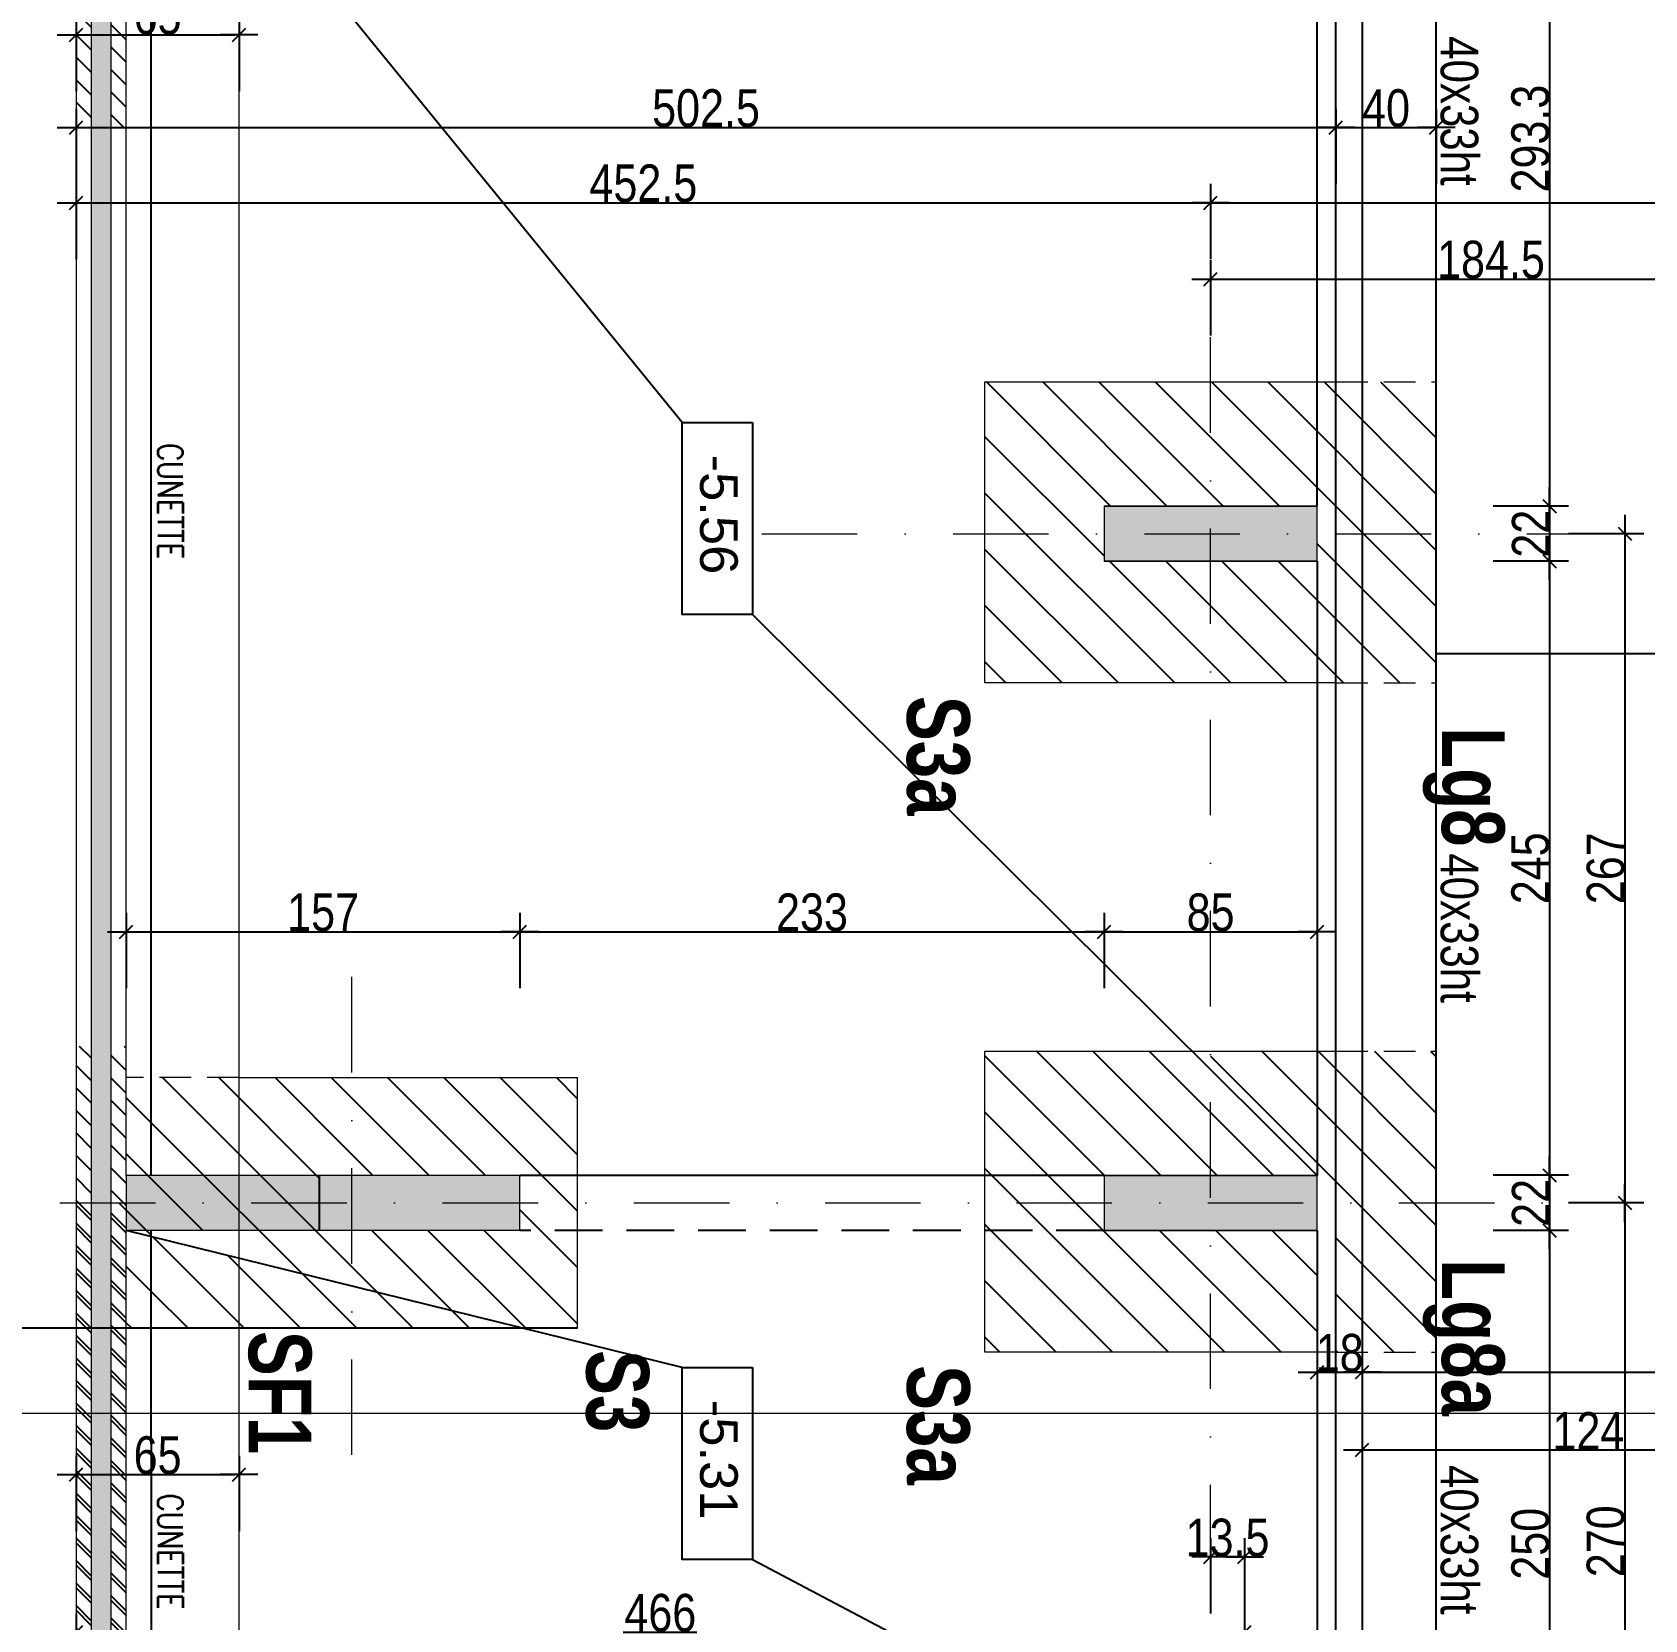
# Model space of a CAD drawing. Header units: centimetres. Extents: x 16433 to 114398, y -50094 to -12305.
# Drawn here: x 65229 to 65872, y -19115 to -18482 of the extents above; entities that cross this region are included whole.
import ezdxf
from ezdxf.enums import TextEntityAlignment as Align

# ---------------------------------------------------------------- set-up
doc = ezdxf.new("R2010")
doc.units = ezdxf.units.CM
doc.header["$LTSCALE"] = 0.5
doc.linetypes.add('CACHEX2', pattern=[19.05, 12.7, -6.35])
doc.linetypes.add('TIRETPTX2', pattern=[50.8, 25.4, -12.7, 0, -12.7])
doc.layers.get('DEFPOINTS').update_dxf_attribs({"linetype": 'CONTINUOUS'})
for name, color, linetype in [('01_cote_gen', 4, 'CONTINUOUS'), ('01_linteaux', 2, 'CONTINUOUS'), ('01_poch_murs', 253, 'CONTINUOUS'), ('01_poch_poteaux', 250, 'CONTINUOUS'), ('01_poch_Semelles', 253, 'CONTINUOUS'), ('01_texte', 230, 'CONTINUOUS'), ('AA_COTES', 2, 'CONTINUOUS')]:
    doc.layers.add(name, color=color, linetype=linetype)
for name, color, linetype, lineweight in [('01_murs_coup', 5, 'CONTINUOUS', 60), ('01_sem', 42, 'CONTINUOUS', 15), ('01_tram_axes', 2, 'TIRETPTX2', 9)]:
    doc.layers.add(name, color=color, linetype=linetype, lineweight=lineweight)
doc.styles.add('ARIAL', font='arial.ttf')
doc.styles.add('impact', font='impact.ttf')
doc.styles.add('MATTE_TXT', font='arial.ttf')
doc.styles.add('SIMPLEX1', font='SIMPLEX.shx', dxfattribs={"width": 0.8, "height": 10})
doc.styles.add('STYLE2', font='ARIALN.TTF')
doc.dimstyles.new('JB50', dxfattribs={"dimscale": 0.1, "dimtxt": 150, "dimasz": 15, "dimexe": 0.1, "dimexo": 0.1, "dimgap": 0.09, "dimtad": 1, "dimdec": 1, "dimdsep": 46, "dimtxsty": 'STYLE2', "dimblk1": 'BOND_G', "dimblk2": 'BOND_D', "dimsah": 1, "dimcen": 1.5, "dimdle": 0.01, "dimse1": 1, "dimse2": 1, "dimclrd": 4, "dimclre": 2, "dimclrt": 6, "dimazin": 2, "dimtfac": 2.333333, "dimtdec": 1, "dimtix": 1, "dimtmove": 2, "dimatfit": 3, "dimldrblk": 'BOND_G', "dimfxl": 1, "dimtolj": 1, "dimtzin": 0, "dimarcsym": 0})
pattern_1 = [(315, (86033.132, 37511.667), (4.49012806, 4.49012806), [])]
pattern_2 = [(315, (86033.132, 37145.33), (4.49012806, 4.49012806), [])]
pattern_3 = [(315, (86033.132, 37511.667), (11.22532, 11.22532), [])]

# ---------------------------------------------------------------- blocks, each defined once
blk = doc.blocks.new('BOND_G')
at = {"layer": 'AA_COTES', "color": 0}
for p, q in [((0, -5), (0, 15)), ((5, 0), (-5, 0)), ((1.77, 1.77), (-1.77, -1.77))]:
    blk.add_line(p, q, dxfattribs=at)
blk = doc.blocks.new('BOND_D')
at = {"layer": 'AA_COTES', "color": 0}
for p, q in [((0, 5), (0, -15)), ((5, 0), (-5, 0)), ((-1.77, -1.77), (1.77, 1.77))]:
    blk.add_line(p, q, dxfattribs=at)
blk = doc.blocks.new('*D1140')
at = {"layer": '01_cote_gen', "color": 4, "lineweight": -2, "transparency": 16777216}
blk.add_line((65155.16, -18947.36), (65155.16, -18346.5), dxfattribs=at)
at = {"layer": 'DEFPOINTS', "color": 0, "transparency": 16777216}
for p in [(65155.16, -18345), (65246.39, -18345), (65177.66, -18948.86)]:
    blk.add_point(p, dxfattribs=at)
at = {"layer": '01_cote_gen', "color": 4, "lineweight": -2, "transparency": 16777216, "xscale": 1.5, "yscale": 1.5, "zscale": 1.5}
for name, p, rotation in [('BOND_D', (65155.16, -18345), 90), ('BOND_G', (65155.16, -18948.86), 270)]:
    blk.add_blockref(name, p, dxfattribs=dict(at, rotation=rotation))
at = {"layer": '01_cote_gen', "color": 6, "transparency": 16777216, "insert": (65147.5, -18646.93), "char_height": 15, "attachment_point": 5, "rotation": 90, "style": 'STYLE2'}
blk.add_mtext('\\A1;603.9', dxfattribs=at)
blk = doc.blocks.new('*D1143')
at = {"layer": '01_cote_gen', "color": 4, "lineweight": -2, "transparency": 16777216}
blk.add_line((65125.75, -19702.36), (65125.75, -18346.5), dxfattribs=at)
at = {"layer": 'DEFPOINTS', "color": 0, "transparency": 16777216}
for p in [(65125.75, -18345), (65246.39, -18345), (65118.25, -19703.86)]:
    blk.add_point(p, dxfattribs=at)
at = {"layer": '01_cote_gen', "color": 4, "lineweight": -2, "transparency": 16777216, "xscale": 1.5, "yscale": 1.5, "zscale": 1.5}
for name, p, rotation in [('BOND_D', (65125.75, -18345), 90), ('BOND_G', (65125.75, -19703.86), 270)]:
    blk.add_blockref(name, p, dxfattribs=dict(at, rotation=rotation))
at = {"layer": '01_cote_gen', "color": 6, "transparency": 16777216, "insert": (65118.08, -19024.43), "char_height": 15, "attachment_point": 5, "rotation": 90, "style": 'STYLE2'}
blk.add_mtext('\\A1;1358.9', dxfattribs=at)
blk = doc.blocks.new('*D1145')
at = {"layer": '01_cote_gen', "color": 4, "lineweight": -2, "transparency": 16777216}
blk.add_line((65864.2, -18683.36), (65864.2, -18947.36), dxfattribs=at)
at = {"layer": 'DEFPOINTS', "color": 0, "transparency": 16777216}
for p in [(65865.62, -18681.86), (65864.2, -18948.86), (65865.62, -18948.86)]:
    blk.add_point(p, dxfattribs=at)
at = {"layer": '01_cote_gen', "color": 4, "lineweight": -2, "transparency": 16777216, "xscale": 1.5, "yscale": 1.5, "zscale": 1.5}
for name, p, rotation in [('BOND_G', (65864.2, -18681.86), 90), ('BOND_D', (65864.2, -18948.86), 270)]:
    blk.add_blockref(name, p, dxfattribs=dict(at, rotation=rotation))
at = {"layer": '01_cote_gen', "color": 6, "transparency": 16777216, "insert": (65856.53, -18815.36), "char_height": 15, "attachment_point": 5, "rotation": 90, "style": 'STYLE2'}
blk.add_mtext('\\A1;267', dxfattribs=at)
blk = doc.blocks.new('*D1146')
at = {"layer": '01_cote_gen', "color": 4, "lineweight": -2, "transparency": 16777216}
blk.add_line((65864.2, -18950.36), (65864.2, -19217.36), dxfattribs=at)
at = {"layer": 'DEFPOINTS', "color": 0, "transparency": 16777216}
for p in [(65865.62, -18948.86), (65864.2, -19218.86), (65865.62, -19218.86)]:
    blk.add_point(p, dxfattribs=at)
at = {"layer": '01_cote_gen', "color": 4, "lineweight": -2, "transparency": 16777216, "xscale": 1.5, "yscale": 1.5, "zscale": 1.5}
for name, p, rotation in [('BOND_G', (65864.2, -18948.86), 90), ('BOND_D', (65864.2, -19218.86), 270)]:
    blk.add_blockref(name, p, dxfattribs=dict(at, rotation=rotation))
at = {"layer": '01_cote_gen', "color": 6, "transparency": 16777216, "insert": (65856.53, -19083.86), "char_height": 15, "attachment_point": 5, "rotation": 90, "style": 'STYLE2'}
blk.add_mtext('\\A1;270', dxfattribs=at)
blk = doc.blocks.new('*D1160')
at = {"layer": '01_cote_gen', "color": 4, "lineweight": -2, "transparency": 16777216}
blk.add_line((65247.9, -18549.82), (65697.4, -18549.82), dxfattribs=at)
at = {"layer": 'DEFPOINTS', "color": 0, "transparency": 16777216}
for p in [(65698.9, -18548.49), (65698.9, -18549.82), (65246.4, -18595.27)]:
    blk.add_point(p, dxfattribs=at)
at = {"layer": '01_cote_gen', "color": 4, "lineweight": -2, "transparency": 16777216, "xscale": 1.5, "yscale": 1.5, "zscale": 1.5, "rotation": 180}
blk.add_blockref('BOND_G', (65246.4, -18549.82), dxfattribs=at)
at = {"layer": '01_cote_gen', "color": 4, "lineweight": -2, "transparency": 16777216, "xscale": 1.5, "yscale": 1.5, "zscale": 1.5}
blk.add_blockref('BOND_D', (65698.9, -18549.82), dxfattribs=at)
at = {"layer": '01_cote_gen', "color": 6, "transparency": 16777216, "insert": (65472.65, -18542.16), "char_height": 15, "attachment_point": 5, "style": 'STYLE2'}
blk.add_mtext('\\A1;452.5', dxfattribs=at)
blk = doc.blocks.new('*D1161')
at = {"layer": '01_cote_gen', "color": 4, "lineweight": -2, "transparency": 16777216}
blk.add_line((65700.4, -18549.82), (66307.4, -18549.82), dxfattribs=at)
at = {"layer": 'DEFPOINTS', "color": 0, "transparency": 16777216}
for p in [(66308.9, -18549.82), (65698.9, -18587.25), (66308.9, -18609.29)]:
    blk.add_point(p, dxfattribs=at)
at = {"layer": '01_cote_gen', "color": 4, "lineweight": -2, "transparency": 16777216, "xscale": 1.5, "yscale": 1.5, "zscale": 1.5, "rotation": 180}
blk.add_blockref('BOND_G', (65698.9, -18549.82), dxfattribs=at)
at = {"layer": '01_cote_gen', "color": 4, "lineweight": -2, "transparency": 16777216, "xscale": 1.5, "yscale": 1.5, "zscale": 1.5}
blk.add_blockref('BOND_D', (66308.9, -18549.82), dxfattribs=at)
at = {"layer": '01_cote_gen', "color": 6, "transparency": 16777216, "insert": (66003.9, -18542.16), "char_height": 15, "attachment_point": 5, "style": 'STYLE2'}
blk.add_mtext('\\A1;610', dxfattribs=at)
blk = doc.blocks.new('*D1162')
at = {"layer": '01_cote_gen', "color": 4, "lineweight": -2, "transparency": 16777216}
blk.add_line((65700.4, -18580.26), (65881.91, -18580.26), dxfattribs=at)
at = {"layer": 'DEFPOINTS', "color": 0, "transparency": 16777216}
for p in [(65883.41, -18580.26), (65698.9, -18595.94), (65883.41, -18595.94)]:
    blk.add_point(p, dxfattribs=at)
at = {"layer": '01_cote_gen', "color": 4, "lineweight": -2, "transparency": 16777216, "xscale": 1.5, "yscale": 1.5, "zscale": 1.5, "rotation": 180}
blk.add_blockref('BOND_G', (65698.9, -18580.26), dxfattribs=at)
at = {"layer": '01_cote_gen', "color": 4, "lineweight": -2, "transparency": 16777216, "xscale": 1.5, "yscale": 1.5, "zscale": 1.5}
blk.add_blockref('BOND_D', (65883.41, -18580.26), dxfattribs=at)
at = {"layer": '01_cote_gen', "color": 6, "transparency": 16777216, "insert": (65810.75, -18572.59), "char_height": 15, "attachment_point": 5, "style": 'STYLE2'}
blk.add_mtext('\\A1;184.5', dxfattribs=at)
blk = doc.blocks.new('*D1167')
at = {"layer": '01_cote_gen', "color": 4, "lineweight": -2, "transparency": 16777216}
blk.add_line((65247.9, -19120.15), (65710.95, -19120.15), dxfattribs=at)
at = {"layer": 'DEFPOINTS', "color": 0, "transparency": 16777216}
for p in [(65712.45, -19120.15), (65712.45, -19127.72), (65246.4, -19140.32)]:
    blk.add_point(p, dxfattribs=at)
at = {"layer": '01_cote_gen', "color": 4, "lineweight": -2, "transparency": 16777216, "xscale": 1.5, "yscale": 1.5, "zscale": 1.5, "rotation": 180}
blk.add_blockref('BOND_G', (65246.4, -19120.15), dxfattribs=at)
at = {"layer": '01_cote_gen', "color": 4, "lineweight": -2, "transparency": 16777216, "xscale": 1.5, "yscale": 1.5, "zscale": 1.5}
blk.add_blockref('BOND_D', (65712.45, -19120.15), dxfattribs=at)
at = {"layer": '01_cote_gen', "color": 6, "transparency": 16777216, "insert": (65479.42, -19112.48), "char_height": 15, "attachment_point": 5, "style": 'STYLE2'}
blk.add_mtext('\\A1;466', dxfattribs=at)
blk = doc.blocks.new('*D1168')
at = {"layer": '01_cote_gen', "color": 4, "lineweight": -2, "transparency": 16777216}
for p, q in [((65697.4, -19090.12), (65695.9, -19090.12)), ((65712.45, -19090.12), (65698.9, -19090.12)), ((65713.95, -19090.12), (65715.45, -19090.12))]:
    blk.add_line(p, q, dxfattribs=at)
at = {"layer": 'DEFPOINTS', "color": 0, "transparency": 16777216}
for p in [(65698.9, -19090.12), (65698.9, -19099.38), (65712.45, -19112.65)]:
    blk.add_point(p, dxfattribs=at)
at = {"layer": '01_cote_gen', "color": 4, "lineweight": -2, "transparency": 16777216, "xscale": 1.5, "yscale": 1.5, "zscale": 1.5}
blk.add_blockref('BOND_D', (65698.9, -19090.12), dxfattribs=at)
at = {"layer": '01_cote_gen', "color": 4, "lineweight": -2, "transparency": 16777216, "xscale": 1.5, "yscale": 1.5, "zscale": 1.5, "rotation": 180}
blk.add_blockref('BOND_G', (65712.45, -19090.12), dxfattribs=at)
at = {"layer": '01_cote_gen', "color": 6, "transparency": 16777216, "insert": (65705.67, -19082.45), "char_height": 15, "attachment_point": 5, "style": 'STYLE2'}
blk.add_mtext('\\A1;13.5', dxfattribs=at)
blk = doc.blocks.new('*D1169')
at = {"layer": '01_cote_gen', "color": 4, "lineweight": -2, "transparency": 16777216}
blk.add_line((65713.95, -19120.15), (66322.41, -19120.15), dxfattribs=at)
at = {"layer": 'DEFPOINTS', "color": 0, "transparency": 16777216}
for p in [(66323.91, -19120.15), (65712.45, -19142.65), (66323.91, -19168.34)]:
    blk.add_point(p, dxfattribs=at)
at = {"layer": '01_cote_gen', "color": 4, "lineweight": -2, "transparency": 16777216, "xscale": 1.5, "yscale": 1.5, "zscale": 1.5, "rotation": 180}
blk.add_blockref('BOND_G', (65712.45, -19120.15), dxfattribs=at)
at = {"layer": '01_cote_gen', "color": 4, "lineweight": -2, "transparency": 16777216, "xscale": 1.5, "yscale": 1.5, "zscale": 1.5}
blk.add_blockref('BOND_D', (66323.91, -19120.15), dxfattribs=at)
at = {"layer": '01_cote_gen', "color": 6, "transparency": 16777216, "insert": (66018.18, -19112.48), "char_height": 15, "attachment_point": 5, "style": 'STYLE2'}
blk.add_mtext('\\A1;611.5', dxfattribs=at)
blk = doc.blocks.new('*D1264')
at = {"layer": '01_cote_gen', "color": 4, "lineweight": -2, "transparency": 16777216}
blk.add_line((65247.9, -18519.83), (65747.4, -18519.83), dxfattribs=at)
at = {"layer": 'DEFPOINTS', "color": 0, "transparency": 16777216}
for p in [(65246.4, -18491.8), (65748.9, -18491.8), (65748.9, -18519.83)]:
    blk.add_point(p, dxfattribs=at)
at = {"layer": '01_cote_gen', "color": 4, "lineweight": -2, "transparency": 16777216, "xscale": 1.5, "yscale": 1.5, "zscale": 1.5, "rotation": 180}
blk.add_blockref('BOND_G', (65246.4, -18519.83), dxfattribs=at)
at = {"layer": '01_cote_gen', "color": 4, "lineweight": -2, "transparency": 16777216, "xscale": 1.5, "yscale": 1.5, "zscale": 1.5}
blk.add_blockref('BOND_D', (65748.9, -18519.83), dxfattribs=at)
at = {"layer": '01_cote_gen', "color": 6, "transparency": 16777216, "insert": (65497.65, -18512.16), "char_height": 15, "attachment_point": 5, "style": 'STYLE2'}
blk.add_mtext('\\A1;502.5', dxfattribs=at)
blk = doc.blocks.new('*D1265')
at = {"layer": '01_cote_gen', "color": 4, "lineweight": -2, "transparency": 16777216}
blk.add_line((65750.4, -18519.83), (65787.4, -18519.83), dxfattribs=at)
at = {"layer": 'DEFPOINTS', "color": 0, "transparency": 16777216}
for p in [(65748.9, -18491.8), (65788.9, -18508.62), (65788.9, -18519.83)]:
    blk.add_point(p, dxfattribs=at)
at = {"layer": '01_cote_gen', "color": 4, "lineweight": -2, "transparency": 16777216, "xscale": 1.5, "yscale": 1.5, "zscale": 1.5, "rotation": 180}
blk.add_blockref('BOND_G', (65748.9, -18519.83), dxfattribs=at)
at = {"layer": '01_cote_gen', "color": 4, "lineweight": -2, "transparency": 16777216, "xscale": 1.5, "yscale": 1.5, "zscale": 1.5}
blk.add_blockref('BOND_D', (65788.9, -18519.83), dxfattribs=at)
at = {"layer": '01_cote_gen', "color": 6, "transparency": 16777216, "insert": (65768.9, -18512.16), "char_height": 15, "attachment_point": 5, "style": 'STYLE2'}
blk.add_mtext('\\A1;40', dxfattribs=at)
blk = doc.blocks.new('*D1266')
at = {"layer": '01_cote_gen', "color": 4, "lineweight": -2, "transparency": 16777216}
blk.add_line((65267.9, -18840.68), (65421.91, -18840.68), dxfattribs=at)
at = {"layer": 'DEFPOINTS', "color": 0, "transparency": 16777216}
for p in [(65423.41, -18840.68), (65266.4, -18854.55), (65423.41, -18937.86)]:
    blk.add_point(p, dxfattribs=at)
at = {"layer": '01_cote_gen', "color": 4, "lineweight": -2, "transparency": 16777216, "xscale": 1.5, "yscale": 1.5, "zscale": 1.5, "rotation": 180}
blk.add_blockref('BOND_G', (65266.4, -18840.68), dxfattribs=at)
at = {"layer": '01_cote_gen', "color": 4, "lineweight": -2, "transparency": 16777216, "xscale": 1.5, "yscale": 1.5, "zscale": 1.5}
blk.add_blockref('BOND_D', (65423.41, -18840.68), dxfattribs=at)
at = {"layer": '01_cote_gen', "color": 6, "transparency": 16777216, "insert": (65344.9, -18833.01), "char_height": 15, "attachment_point": 5, "style": 'STYLE2'}
blk.add_mtext('\\A1;157', dxfattribs=at)
blk = doc.blocks.new('*D1267')
at = {"layer": '01_cote_gen', "color": 4, "lineweight": -2, "transparency": 16777216}
blk.add_line((65424.91, -18840.68), (65654.9, -18840.68), dxfattribs=at)
at = {"layer": 'DEFPOINTS', "color": 0, "transparency": 16777216}
for p in [(65656.4, -18840.68), (65423.41, -18863.18), (65656.4, -18948.86)]:
    blk.add_point(p, dxfattribs=at)
at = {"layer": '01_cote_gen', "color": 4, "lineweight": -2, "transparency": 16777216, "xscale": 1.5, "yscale": 1.5, "zscale": 1.5, "rotation": 180}
blk.add_blockref('BOND_G', (65423.41, -18840.68), dxfattribs=at)
at = {"layer": '01_cote_gen', "color": 4, "lineweight": -2, "transparency": 16777216, "xscale": 1.5, "yscale": 1.5, "zscale": 1.5}
blk.add_blockref('BOND_D', (65656.4, -18840.68), dxfattribs=at)
at = {"layer": '01_cote_gen', "color": 6, "transparency": 16777216, "insert": (65539.91, -18833.01), "char_height": 15, "attachment_point": 5, "style": 'STYLE2'}
blk.add_mtext('\\A1;233', dxfattribs=at)
blk = doc.blocks.new('*D1268')
at = {"layer": '01_cote_gen', "color": 4, "lineweight": -2, "transparency": 16777216}
blk.add_line((65657.9, -18840.68), (65739.9, -18840.68), dxfattribs=at)
at = {"layer": 'DEFPOINTS', "color": 0, "transparency": 16777216}
for p in [(65741.4, -18840.68), (65656.4, -18959.86), (65741.4, -18959.86)]:
    blk.add_point(p, dxfattribs=at)
at = {"layer": '01_cote_gen', "color": 4, "lineweight": -2, "transparency": 16777216, "xscale": 1.5, "yscale": 1.5, "zscale": 1.5, "rotation": 180}
blk.add_blockref('BOND_G', (65656.4, -18840.68), dxfattribs=at)
at = {"layer": '01_cote_gen', "color": 4, "lineweight": -2, "transparency": 16777216, "xscale": 1.5, "yscale": 1.5, "zscale": 1.5}
blk.add_blockref('BOND_D', (65741.4, -18840.68), dxfattribs=at)
at = {"layer": '01_cote_gen', "color": 6, "transparency": 16777216, "insert": (65698.9, -18833.01), "char_height": 15, "attachment_point": 5, "style": 'STYLE2'}
blk.add_mtext('\\A1;85', dxfattribs=at)
blk = doc.blocks.new('*D1271')
at = {"layer": '01_cote_gen', "color": 4, "lineweight": -2, "transparency": 16777216}
blk.add_line((65834.15, -18379.1), (65834.15, -18669.36), dxfattribs=at)
at = {"layer": 'DEFPOINTS', "color": 0, "transparency": 16777216}
for p in [(65803.56, -18377.6), (65756.06, -18670.86), (65834.15, -18670.86)]:
    blk.add_point(p, dxfattribs=at)
at = {"layer": '01_cote_gen', "color": 4, "lineweight": -2, "transparency": 16777216, "xscale": 1.5, "yscale": 1.5, "zscale": 1.5}
for name, p, rotation in [('BOND_G', (65834.15, -18377.6), 90), ('BOND_D', (65834.15, -18670.86), 270)]:
    blk.add_blockref(name, p, dxfattribs=dict(at, rotation=rotation))
at = {"layer": '01_cote_gen', "color": 6, "transparency": 16777216, "insert": (65826.48, -18524.23), "char_height": 15, "attachment_point": 5, "rotation": 90, "style": 'STYLE2'}
blk.add_mtext('\\A1;293.3', dxfattribs=at)
blk = doc.blocks.new('*D1272')
at = {"layer": '01_cote_gen', "color": 4, "lineweight": -2, "transparency": 16777216}
blk.add_line((65834.15, -18672.36), (65834.15, -18691.36), dxfattribs=at)
at = {"layer": 'DEFPOINTS', "color": 0, "transparency": 16777216}
for p in [(65756.06, -18670.86), (65756.06, -18692.86), (65834.15, -18692.86)]:
    blk.add_point(p, dxfattribs=at)
at = {"layer": '01_cote_gen', "color": 4, "lineweight": -2, "transparency": 16777216, "xscale": 1.5, "yscale": 1.5, "zscale": 1.5}
for name, p, rotation in [('BOND_G', (65834.15, -18670.86), 90), ('BOND_D', (65834.15, -18692.86), 270)]:
    blk.add_blockref(name, p, dxfattribs=dict(at, rotation=rotation))
at = {"layer": '01_cote_gen', "color": 6, "transparency": 16777216, "insert": (65826.61, -18681.86), "char_height": 15, "attachment_point": 5, "rotation": 90, "style": 'STYLE2'}
blk.add_mtext('\\A1;22', dxfattribs=at)
blk = doc.blocks.new('*D1273')
at = {"layer": '01_cote_gen', "color": 4, "lineweight": -2, "transparency": 16777216}
blk.add_line((65834.15, -18694.36), (65834.15, -18936.36), dxfattribs=at)
at = {"layer": 'DEFPOINTS', "color": 0, "transparency": 16777216}
for p in [(65756.06, -18692.86), (65725.87, -18937.86), (65834.15, -18937.86)]:
    blk.add_point(p, dxfattribs=at)
at = {"layer": '01_cote_gen', "color": 4, "lineweight": -2, "transparency": 16777216, "xscale": 1.5, "yscale": 1.5, "zscale": 1.5}
for name, p, rotation in [('BOND_G', (65834.15, -18692.86), 90), ('BOND_D', (65834.15, -18937.86), 270)]:
    blk.add_blockref(name, p, dxfattribs=dict(at, rotation=rotation))
at = {"layer": '01_cote_gen', "color": 6, "transparency": 16777216, "insert": (65826.48, -18815.36), "char_height": 15, "attachment_point": 5, "rotation": 90, "style": 'STYLE2'}
blk.add_mtext('\\A1;245', dxfattribs=at)
blk = doc.blocks.new('*D1274')
at = {"layer": '01_cote_gen', "color": 4, "lineweight": -2, "transparency": 16777216}
blk.add_line((65834.15, -18939.36), (65834.15, -18958.36), dxfattribs=at)
at = {"layer": 'DEFPOINTS', "color": 0, "transparency": 16777216}
for p in [(65725.87, -18937.86), (65736.38, -18959.86), (65834.15, -18959.86)]:
    blk.add_point(p, dxfattribs=at)
at = {"layer": '01_cote_gen', "color": 4, "lineweight": -2, "transparency": 16777216, "xscale": 1.5, "yscale": 1.5, "zscale": 1.5}
for name, p, rotation in [('BOND_G', (65834.15, -18937.86), 90), ('BOND_D', (65834.15, -18959.86), 270)]:
    blk.add_blockref(name, p, dxfattribs=dict(at, rotation=rotation))
at = {"layer": '01_cote_gen', "color": 6, "transparency": 16777216, "insert": (65826.61, -18948.86), "char_height": 15, "attachment_point": 5, "rotation": 90, "style": 'STYLE2'}
blk.add_mtext('\\A1;22', dxfattribs=at)
blk = doc.blocks.new('*D1275')
at = {"layer": '01_cote_gen', "color": 4, "lineweight": -2, "transparency": 16777216}
blk.add_line((65834.15, -18961.36), (65834.15, -19208.36), dxfattribs=at)
at = {"layer": 'DEFPOINTS', "color": 0, "transparency": 16777216}
for p in [(65736.38, -18959.86), (65736.38, -19209.86), (65834.15, -19209.86)]:
    blk.add_point(p, dxfattribs=at)
at = {"layer": '01_cote_gen', "color": 4, "lineweight": -2, "transparency": 16777216, "xscale": 1.5, "yscale": 1.5, "zscale": 1.5}
for name, p, rotation in [('BOND_G', (65834.15, -18959.86), 90), ('BOND_D', (65834.15, -19209.86), 270)]:
    blk.add_blockref(name, p, dxfattribs=dict(at, rotation=rotation))
at = {"layer": '01_cote_gen', "color": 6, "transparency": 16777216, "insert": (65826.48, -19084.86), "char_height": 15, "attachment_point": 5, "rotation": 90, "style": 'STYLE2'}
blk.add_mtext('\\A1;250', dxfattribs=at)
blk = doc.blocks.new('*D1288')
at = {"layer": '01_cote_gen', "color": 4, "lineweight": -2, "transparency": 16777216}
blk.add_line((65742.9, -19016.42), (65757.9, -19016.42), dxfattribs=at)
at = {"layer": 'DEFPOINTS', "color": 0, "transparency": 16777216}
for p in [(65759.4, -19016.42), (65741.4, -19032.22), (65759.4, -19032.22)]:
    blk.add_point(p, dxfattribs=at)
at = {"layer": '01_cote_gen', "color": 4, "lineweight": -2, "transparency": 16777216, "xscale": 1.5, "yscale": 1.5, "zscale": 1.5, "rotation": 180}
blk.add_blockref('BOND_G', (65741.4, -19016.42), dxfattribs=at)
at = {"layer": '01_cote_gen', "color": 4, "lineweight": -2, "transparency": 16777216, "xscale": 1.5, "yscale": 1.5, "zscale": 1.5}
blk.add_blockref('BOND_D', (65759.4, -19016.42), dxfattribs=at)
at = {"layer": '01_cote_gen', "color": 6, "transparency": 16777216, "insert": (65750.4, -19008.75), "char_height": 15, "attachment_point": 5, "style": 'STYLE2'}
blk.add_mtext('\\A1;18', dxfattribs=at)
blk = doc.blocks.new('*D1289')
at = {"layer": '01_cote_gen', "color": 4, "lineweight": -2, "transparency": 16777216}
blk.add_line((65760.9, -19016.42), (66264.9, -19016.42), dxfattribs=at)
at = {"layer": 'DEFPOINTS', "color": 0, "transparency": 16777216}
for p in [(66266.4, -19016.42), (65759.4, -19038.92), (66266.4, -19038.92)]:
    blk.add_point(p, dxfattribs=at)
at = {"layer": '01_cote_gen', "color": 4, "lineweight": -2, "transparency": 16777216, "xscale": 1.5, "yscale": 1.5, "zscale": 1.5, "rotation": 180}
blk.add_blockref('BOND_G', (65759.4, -19016.42), dxfattribs=at)
at = {"layer": '01_cote_gen', "color": 4, "lineweight": -2, "transparency": 16777216, "xscale": 1.5, "yscale": 1.5, "zscale": 1.5}
blk.add_blockref('BOND_D', (66266.4, -19016.42), dxfattribs=at)
at = {"layer": '01_cote_gen', "color": 6, "transparency": 16777216, "insert": (66012.9, -19008.75), "char_height": 15, "attachment_point": 5, "style": 'STYLE2'}
blk.add_mtext('\\A1;507', dxfattribs=at)
blk = doc.blocks.new('*D1291')
at = {"layer": '01_cote_gen', "color": 4, "lineweight": -2, "transparency": 16777216}
blk.add_line((65760.9, -19047.36), (65881.91, -19047.36), dxfattribs=at)
at = {"layer": 'DEFPOINTS', "color": 0, "transparency": 16777216}
for p in [(65883.41, -19047.36), (65883.41, -19047.36), (65759.4, -19069.23)]:
    blk.add_point(p, dxfattribs=at)
at = {"layer": '01_cote_gen', "color": 4, "lineweight": -2, "transparency": 16777216, "xscale": 1.5, "yscale": 1.5, "zscale": 1.5, "rotation": 180}
blk.add_blockref('BOND_G', (65759.4, -19047.36), dxfattribs=at)
at = {"layer": '01_cote_gen', "color": 4, "lineweight": -2, "transparency": 16777216, "xscale": 1.5, "yscale": 1.5, "zscale": 1.5}
blk.add_blockref('BOND_D', (65883.41, -19047.36), dxfattribs=at)
at = {"layer": '01_cote_gen', "color": 6, "transparency": 16777216, "insert": (65849.59, -19039.82), "char_height": 15, "attachment_point": 5, "style": 'STYLE2'}
blk.add_mtext('\\A1;124', dxfattribs=at)
blk = doc.blocks.new('*D1323')
at = {"layer": '01_cote_gen', "color": 4, "lineweight": -2, "transparency": 16777216}
blk.add_line((65247.9, -18482.86), (65309.9, -18482.86), dxfattribs=at)
at = {"layer": 'DEFPOINTS', "color": 0, "transparency": 16777216}
for p in [(65311.4, -18482.86), (65246.4, -18489.16), (65311.4, -18497.89)]:
    blk.add_point(p, dxfattribs=at)
at = {"layer": '01_cote_gen', "color": 4, "lineweight": -2, "transparency": 16777216, "xscale": 1.5, "yscale": 1.5, "zscale": 1.5, "rotation": 180}
blk.add_blockref('BOND_G', (65246.4, -18482.86), dxfattribs=at)
at = {"layer": '01_cote_gen', "color": 4, "lineweight": -2, "transparency": 16777216, "xscale": 1.5, "yscale": 1.5, "zscale": 1.5}
blk.add_blockref('BOND_D', (65311.4, -18482.86), dxfattribs=at)
at = {"layer": '01_cote_gen', "color": 6, "transparency": 16777216, "insert": (65278.9, -18475.19), "char_height": 15, "attachment_point": 5, "style": 'STYLE2'}
blk.add_mtext('\\A1;65', dxfattribs=at)
blk = doc.blocks.new('*D1324')
at = {"layer": '01_cote_gen', "color": 4, "lineweight": -2, "transparency": 16777216}
blk.add_line((65247.9, -19057.26), (65309.9, -19057.26), dxfattribs=at)
at = {"layer": 'DEFPOINTS', "color": 0, "transparency": 16777216}
for p in [(65311.4, -19057.26), (65246.4, -19063.56), (65311.4, -19072.29)]:
    blk.add_point(p, dxfattribs=at)
at = {"layer": '01_cote_gen', "color": 4, "lineweight": -2, "transparency": 16777216, "xscale": 1.5, "yscale": 1.5, "zscale": 1.5, "rotation": 180}
blk.add_blockref('BOND_G', (65246.4, -19057.26), dxfattribs=at)
at = {"layer": '01_cote_gen', "color": 4, "lineweight": -2, "transparency": 16777216, "xscale": 1.5, "yscale": 1.5, "zscale": 1.5}
blk.add_blockref('BOND_D', (65311.4, -19057.26), dxfattribs=at)
at = {"layer": '01_cote_gen', "color": 6, "transparency": 16777216, "insert": (65278.9, -19049.59), "char_height": 15, "attachment_point": 5, "style": 'STYLE2'}
blk.add_mtext('\\A1;65', dxfattribs=at)

msp = doc.modelspace()

# ---------------------------------------------------------------- hatches: boundary and pattern name
at = {"layer": '01_poch_murs'}
h = msp.add_hatch(dxfattribs=at)
h.set_pattern_fill('ANSI31', color=256, scale=2, angle=-90)
h.set_pattern_definition(pattern_1)
h.paths.add_polyline_path([(65266.396, -18520.093), (65266.395, -18365.468), (65883.407, -18379.796), (65883.407, -18373.794), (65260.395, -18359.327), (65260.396, -18520.093)], flags=17)
h.paths.add_polyline_path([(65252.396, -18520.093), (65252.395, -18351.139), (65883.407, -18365.792), (65883.407, -18359.79), (65246.395, -18344.998), (65246.395, -18365.003), (65246.396, -18520.093)])
h = msp.add_hatch(color=256, dxfattribs=at)
h.dxf.hatch_style = 1
h.paths.add_polyline_path([(65883.407, -18373.794), (65883.407, -18365.792), (65252.395, -18351.139), (65252.396, -18520.093), (65260.396, -18520.093), (65260.395, -18359.327)])
h = msp.add_hatch(color=256, dxfattribs=at)
h.dxf.hatch_style = 1
h.paths.add_polyline_path([(65260.402, -19703.865), (65260.396, -18520.093), (65252.396, -18520.093), (65252.402, -19703.865)])
h = msp.add_hatch(dxfattribs=at)
h.set_pattern_fill('ANSI31', color=256, scale=2, angle=-90)
h.set_pattern_definition(pattern_2)
h.paths.add_polyline_path([(65252.398, -19315.202), (65252.396, -18886.43), (65246.396, -18886.43), (65246.398, -19315.202)])
h = msp.add_hatch(dxfattribs=at)
h.set_pattern_fill('ANSI31', color=256, scale=2, angle=-90)
h.set_pattern_definition(pattern_2)
h.paths.add_polyline_path([(65266.398, -19315.202), (65266.398, -19304.202), (65266.396, -18886.43), (65260.396, -18886.43), (65260.398, -19315.202)])
h = msp.add_hatch(color=256, dxfattribs=at)
h.dxf.hatch_style = 1
h.paths.add_polyline_path([(65343.409, -18959.865), (65343.409, -18937.865), (65266.398, -18937.865), (65266.398, -18959.865)])
h = msp.add_hatch(dxfattribs=at)
h.set_pattern_fill('ANSI31', color=256, scale=2, angle=-90)
h.set_pattern_definition(pattern_1)
h.paths.add_polyline_path([(65252.399, -19218.865), (65252.398, -18948.865), (65246.398, -18948.865), (65246.399, -19218.865)])
h = msp.add_hatch(dxfattribs=at)
h.set_pattern_fill('ANSI31', color=256, scale=2, angle=-90)
h.set_pattern_definition(pattern_1)
h.paths.add_polyline_path([(65266.399, -19218.865), (65266.399, -19209.865), (65266.399, -19209.865), (65266.398, -18959.865), (65266.398, -18948.865), (65260.398, -18948.865), (65260.399, -19218.865)])
at = {"layer": '01_poch_poteaux'}
h = msp.add_hatch(color=256, dxfattribs=at)
h.dxf.hatch_style = 1
h.paths.add_polyline_path([(65741.401, -18692.865), (65741.401, -18670.865), (65656.405, -18670.865), (65656.405, -18692.865)])
h = msp.add_hatch(color=256, dxfattribs=at)
h.dxf.hatch_style = 1
h.paths.add_polyline_path([(65356.398, -18948.865), (65356.398, -18937.865), (65343.409, -18937.865), (65343.409, -18948.865)])
h.paths.add_polyline_path([(65356.398, -18959.865), (65356.398, -18948.865), (65343.409, -18948.865), (65343.409, -18959.865)])
h = msp.add_hatch(color=256, dxfattribs=at)
h.dxf.hatch_style = 1
h.paths.add_polyline_path([(65423.409, -18948.865), (65423.409, -18937.865), (65356.398, -18937.865), (65356.398, -18948.865)])
h.paths.add_polyline_path([(65423.409, -18959.865), (65423.409, -18948.865), (65356.398, -18948.865), (65356.398, -18959.865)])
h = msp.add_hatch(color=256, dxfattribs=at)
h.dxf.hatch_style = 1
h.paths.add_polyline_path([(65741.401, -18959.865), (65741.401, -18937.865), (65656.405, -18937.865), (65656.405, -18959.865)])
at = {"layer": '01_poch_Semelles', "linetype": 'CACHEX2', "ltscale": 2}
h = msp.add_hatch(dxfattribs=at)
h.set_pattern_fill('ANSI31', color=256, scale=5, angle=-90)
h.set_pattern_definition(pattern_3)
h.paths.add_polyline_path([(65788.638, -18725.044, -0.0026765), (65788.907, -18724.827), (65788.907, -18681.865), (65759.401, -18681.865), (65759.401, -18741.345), (65762.166, -18741.345, -0.273267)])
h.paths.add_polyline_path([(65788.907, -18681.865), (65788.906, -18621.345), (65759.401, -18621.345), (65759.401, -18681.865)])
h.paths.add_polyline_path([(65759.401, -18681.865), (65759.401, -18621.345), (65748.903, -18621.345), (65748.903, -18681.865)])
h.paths.add_polyline_path([(65759.401, -18741.345), (65759.401, -18681.865), (65748.903, -18681.865), (65748.903, -18741.345)])
h.paths.add_polyline_path([(65748.903, -18741.345), (65748.903, -18681.865), (65741.401, -18681.865), (65741.401, -18692.865), (65741.401, -18741.345)])
h.paths.add_polyline_path([(65748.903, -18681.865), (65748.903, -18621.345), (65741.401, -18621.345), (65741.401, -18670.865), (65741.401, -18681.865)])
h.paths.add_polyline_path([(65741.401, -18670.865), (65741.401, -18621.345), (65698.903, -18621.345), (65698.903, -18670.865)])
h.paths.add_polyline_path([(65741.401, -18741.345), (65741.401, -18692.865), (65698.903, -18692.865), (65698.903, -18741.345)])
h.paths.add_polyline_path([(65698.903, -18741.345), (65698.903, -18692.865), (65656.405, -18692.865), (65656.405, -18681.865), (65608.903, -18681.865), (65608.903, -18741.345)])
h.paths.add_polyline_path([(65698.903, -18670.865), (65698.903, -18621.345), (65608.903, -18621.345), (65608.903, -18681.865), (65656.405, -18681.865), (65656.405, -18670.865)])
edge = h.paths.add_edge_path()
edge.add_line((65788.907, -18741.345), (65788.907, -18725.04))
edge.add_arc((65789.202, -18755.604), 30.566, 90.551972, 152.191616)
edge.add_line((65762.166, -18741.345), (65788.907, -18741.345))
h = msp.add_hatch(dxfattribs=at)
h.set_pattern_fill('ANSI31', color=256, scale=5, angle=-90)
h.set_pattern_definition(pattern_3)
h.paths.add_polyline_path([(65788.909, -18902.149), (65788.909, -18888.345), (65769.877, -18888.345, 0.1916728)], flags=17)
h.paths.add_polyline_path([(65788.91, -18948.865), (65788.909, -18902.149, -0.1916728), (65769.877, -18888.345), (65759.401, -18888.345), (65759.401, -18948.865)])
h.paths.add_polyline_path([(65788.91, -19008.345), (65788.91, -18948.865), (65759.401, -18948.865), (65759.401, -19008.345)])
h.paths.add_polyline_path([(65759.401, -19008.345), (65759.401, -18948.865), (65748.903, -18948.865), (65748.903, -19008.345)])
h.paths.add_polyline_path([(65759.401, -18948.865), (65759.401, -18888.345), (65748.903, -18888.345), (65748.903, -18948.865)])
h.paths.add_polyline_path([(65748.903, -18948.865), (65748.903, -18888.345), (65741.401, -18888.345), (65741.401, -18937.865), (65741.401, -18948.865)])
h.paths.add_polyline_path([(65741.401, -19008.345), (65741.401, -18959.865), (65698.903, -18959.865), (65698.903, -19008.345)])
h.paths.add_polyline_path([(65741.401, -18937.865), (65698.903, -18895.625), (65698.903, -18937.865)], flags=17)
h.paths.add_polyline_path([(65741.401, -18937.865), (65741.401, -18888.345), (65698.903, -18888.345), (65698.903, -18895.625)])
h.paths.add_polyline_path([(65698.903, -18937.865), (65698.903, -18895.625), (65691.579, -18888.345), (65608.903, -18888.345), (65608.903, -18937.865), (65656.405, -18937.865)])
h.paths.add_polyline_path([(65656.405, -18959.865), (65656.405, -18948.865), (65608.903, -18948.865), (65608.903, -18959.865)])
h.paths.add_polyline_path([(65656.405, -18948.865), (65656.405, -18937.865), (65608.903, -18937.865), (65608.903, -18948.865)])
h.paths.add_polyline_path([(65698.903, -19008.345), (65698.903, -18959.865), (65656.405, -18959.865), (65608.903, -18959.865), (65608.903, -19008.345)])
h.paths.add_polyline_path([(65780.382, -18963.998), (65780.382, -19039.778), (65823.904, -19039.778), (65823.904, -18963.998)], flags=9)
h = msp.add_hatch(dxfattribs=at)
h.set_pattern_fill('ANSI31', color=256, scale=5, angle=-90)
h.set_pattern_definition(pattern_3)
h.paths.add_polyline_path([(65424.456, -18998.865), (65356.398, -18982.072), (65356.398, -18998.865)])
h.paths.add_polyline_path([(65356.398, -18998.865), (65356.398, -18959.865), (65276.398, -18959.865), (65276.398, -18998.865)])
h.paths.add_polyline_path([(65311.395, -18998.865), (65311.395, -18970.968), (65276.398, -18962.332), (65276.398, -18998.865)], flags=17)
h.paths.add_polyline_path([(65276.398, -18998.865), (65276.398, -18962.332), (65266.398, -18959.865), (65266.398, -18998.865)])
h.paths.add_polyline_path([(65311.395, -18970.968), (65311.395, -18959.865), (65276.398, -18959.865), (65276.398, -18962.332)], flags=16)
h.paths.add_polyline_path([(65311.395, -18959.865), (65311.395, -18948.865), (65266.398, -18948.865), (65266.398, -18959.865), (65276.398, -18962.332), (65276.398, -18959.865)])
h.paths.add_polyline_path([(65311.395, -18948.865), (65311.395, -18937.865), (65266.398, -18937.865), (65266.398, -18948.865)])
h.paths.add_polyline_path([(65276.398, -18937.865), (65276.398, -18898.865), (65266.398, -18898.865), (65266.398, -18937.865)])
h.paths.add_polyline_path([(65311.395, -18937.865), (65311.395, -18898.865), (65276.398, -18898.865), (65276.398, -18937.865)])
h.paths.add_polyline_path([(65356.398, -18937.865), (65356.398, -18898.865), (65311.395, -18898.865), (65311.395, -18937.865)])
h.paths.add_polyline_path([(65343.409, -18948.865), (65343.409, -18937.865), (65311.395, -18937.865), (65311.395, -18948.865)])
h.paths.add_polyline_path([(65343.409, -18959.865), (65343.409, -18948.865), (65311.395, -18948.865), (65311.395, -18959.865)])
h = msp.add_hatch(dxfattribs=at)
h.set_pattern_fill('ANSI31', color=256, scale=5, angle=-90)
h.set_pattern_definition(pattern_3)
h.paths.add_polyline_path([(65446.398, -18959.865), (65446.398, -18948.865), (65423.409, -18948.865), (65423.409, -18959.865)])
h.paths.add_polyline_path([(65446.398, -18948.865), (65446.398, -18937.865), (65423.409, -18937.865), (65423.409, -18948.865)])
h.paths.add_polyline_path([(65446.398, -18937.865), (65446.398, -18898.865), (65356.398, -18898.865), (65356.398, -18937.865), (65423.409, -18937.865)])
h.paths.add_polyline_path([(65446.398, -18998.865), (65446.398, -18959.865), (65423.409, -18959.865), (65356.398, -18959.865), (65356.398, -18982.072), (65424.456, -18998.865)])
h = msp.add_hatch(dxfattribs=at)
h.set_pattern_fill('ANSI31', color=256, scale=5, angle=-90)
h.set_pattern_definition(pattern_3)
h.paths.add_polyline_path([(65311.395, -18998.865), (65311.395, -18970.968), (65276.398, -18962.332), (65276.398, -18998.865)])

# ---------------------------------------------------------------- linework, layer by layer
at = {"layer": '01_linteaux', "linetype": 'Continuous', "lineweight": 0}
for p, q in [((65252.395, -18351.139), (65252.408, -20867.129)), ((65260.408, -20866.774), (65260.395, -18359.327)), ((65266.398, -18937.865), (65266.398, -18959.865))]:
    msp.add_line(p, q, dxfattribs=at)
at = {"layer": '01_linteaux'}
for p, q in [((65748.903, -19209.865), (65748.903, -18376.672)), ((65788.913, -19229.865), (65788.903, -18377.601)), ((65656.405, -18937.865), (65423.409, -18937.865))]:
    msp.add_line(p, q, dxfattribs=at)
at = {"layer": '01_linteaux', "linetype": 'CACHEX2', "ltscale": 3}
msp.add_line((65656.405, -18959.865), (65423.409, -18959.865), dxfattribs=at)
at = {"layer": '01_murs_coup', "linetype": 'Continuous', "lineweight": 0}
for p, q in [((65246.395, -18365.003), (65246.408, -20867.395)), ((65266.398, -18937.865), (65266.395, -18365.468)), ((65656.405, -18670.865), (65741.401, -18670.865)), ((65741.401, -18670.865), (65656.405, -18670.865)), ((65656.405, -18670.865), (65656.405, -18692.865)), ((65741.401, -18692.865), (65741.401, -18670.865)), ((65741.401, -18692.865), (65656.405, -18692.865)), ((65656.405, -18692.865), (65741.401, -18692.865)), ((65423.409, -18937.865), (65266.398, -18937.865)), ((65423.409, -18959.865), (65423.409, -18937.865)), ((65656.405, -18937.865), (65741.401, -18937.865)), ((65741.401, -18937.865), (65656.405, -18937.865)), ((65656.405, -18937.865), (65656.405, -18959.865)), ((65741.401, -18959.865), (65741.401, -18937.865)), ((65266.399, -19209.865), (65266.398, -18959.865)), ((65423.409, -18959.865), (65266.398, -18959.865)), ((65741.401, -18959.865), (65656.405, -18959.865)), ((65656.405, -18959.865), (65741.401, -18959.865)), ((64874.367, -19032.805), (67799.536, -19032.805))]:
    msp.add_line(p, q, dxfattribs=at)
at = {"layer": '01_poch_poteaux'}
msp.add_line((65343.409, -18937.865), (65343.409, -18959.865), dxfattribs=at)
at = {"layer": '01_poch_Semelles'}
msp.add_line((65446.398, -18998.865), (65177.44, -18998.865), dxfattribs=at)
at = {"layer": '01_sem', "linetype": 'Continuous', "lineweight": 0}
msp.add_line((65311.395, -19178.345), (65311.395, -18411.505), dxfattribs=at)
at = {"layer": '01_sem', "linetype": 'CACHEX2', "ltscale": 2}
for p, q in [((65748.91, -18621.345), (65788.91, -18621.345)), ((65748.91, -18741.345), (65788.91, -18741.345)), ((65748.91, -18888.345), (65788.91, -18888.345)), ((65311.395, -18898.865), (65266.395, -18898.865)), ((65311.398, -18899.385), (65311.395, -18899.385)), ((65311.398, -18998.865), (65266.398, -18998.865)), ((65748.91, -19008.345), (65788.91, -19008.345))]:
    msp.add_line(p, q, dxfattribs=at)
at = {"layer": '01_sem'}
for p, q in [((65311.395, -18898.865), (65446.398, -18898.865)), ((65446.398, -18998.865), (65446.398, -18898.865)), ((65311.398, -18998.865), (65446.398, -18998.865))]:
    msp.add_line(p, q, dxfattribs=at)
at = {"layer": '01_sem', "linetype": 'Continuous', "lineweight": 0}
for points in [[(65748.903, -18741.345), (65608.903, -18741.345), (65608.903, -18621.345), (65748.903, -18621.345)], [(65748.903, -19008.345), (65608.903, -19008.345), (65608.903, -18888.345), (65748.903, -18888.345)], [(65311.399, -19178.345), (65311.398, -18998.345)]]:
    msp.add_lwpolyline(points, dxfattribs=at)
at = {"layer": '01_texte'}
for p, q in [((65488.14, -18637.49), (65266.395, -18365.468)), ((65276.398, -18937.865), (65276.395, -18375.703)), ((65741.401, -18670.865), (65741.401, -18376.498)), ((65759.401, -18376.916), (65759.401, -19209.865)), ((65741.401, -18692.865), (65741.401, -18937.865)), ((65516.236, -18714.067), (65741.401, -18937.865)), ((66266.405, -18729.865), (65788.907, -18729.865)), ((65488.14, -19014.579), (65266.398, -18959.865)), ((65276.399, -19209.865), (65276.398, -18959.865)), ((65741.401, -18959.865), (65741.401, -19209.865)), ((65516.236, -19091.156), (65741.401, -19209.865))]:
    msp.add_line(p, q, dxfattribs=at)
for points in [[(65516.236, -18637.49), (65516.236, -18714.067), (65488.14, -18714.067), (65488.14, -18637.49)], [(65516.236, -19014.579), (65516.236, -19091.156), (65488.14, -19091.156), (65488.14, -19014.579)]]:
    msp.add_lwpolyline(points, close=True, dxfattribs=at)
at = {"layer": '01_tram_axes', "linetype": 'TIRETPTX2', "ltscale": 3}
for p, q in [((65698.903, -19099.377), (65698.903, -18569.7)), ((65519.89, -18681.865), (65850.962, -18681.865)), ((65356.398, -19049.414), (65356.398, -18852.35)), ((65163.653, -18948.865), (65850.962, -18948.865))]:
    msp.add_line(p, q, dxfattribs=at)

# ---------------------------------------------------------------- texts
at = {"layer": '01_texte', "style": 'MATTE_TXT', "width": 0.8}
for p in [(65786.182, -18513.207), (65786.182, -18839.212), (65786.182, -19083.252)]:
    msp.add_text('40x33ht', height=15, rotation=270, dxfattribs=at).set_placement(p, align=Align.BOTTOM_CENTER)
at = {"layer": '01_texte', "style": 'SIMPLEX1', "width": 0.8}
for p in [(65278.952, -18645.744), (65278.952, -19064.833)]:
    msp.add_text('CUNETTE', height=10, rotation=270, dxfattribs=at).set_placement(p)
at = {"layer": '01_texte'}
for s, height, style, p in [('-5.56', 15, 'ARIAL', (65495.296, -18650.306)), ('S3a', 25, 'impact', (65577.842, -18746.595)), ('Lg8', 25, 'impact', (65791.172, -18759.016)), ('Lg8a', 25, 'impact', (65791.172, -18971.252)), ('SF1', 25, 'impact', (65315.241, -18999.946)), ('S3 ', 25, 'impact', (65449.909, -19007.574)), ('S3a', 25, 'impact', (65577.842, -19013.595)), ('-5.31', 15, 'ARIAL', (65495.296, -19027.395))]:
    msp.add_text(s, height=height, rotation=270, dxfattribs=dict(at, style=style)).set_placement(p)

# ---------------------------------------------------------------- dimensions: what is measured, and where the dimension line sits
at = {"layer": '01_cote_gen'}
for base, p1, p2, picture, middle in [((65125.745, -18344.998), (65118.245, -19703.865), (65246.395, -18344.998), '*D1143', (65118.078, -19024.431)), ((65155.164, -18344.998), (65177.664, -18948.865), (65246.395, -18344.998), '*D1140', (65147.497, -18646.931)), ((65834.148, -18670.865), (65803.561, -18377.601), (65756.059, -18670.865), '*D1271', (65826.481, -18524.233)), ((65834.148, -18692.865), (65756.059, -18670.865), (65756.059, -18692.865), '*D1272', (65826.609, -18681.865)), ((65864.195, -18948.865), (65865.62, -18681.865), (65865.62, -18948.865), '*D1145', (65856.527, -18815.365)), ((65834.148, -18937.865), (65756.059, -18692.865), (65725.871, -18937.865), '*D1273', (65826.481, -18815.365)), ((65834.148, -18959.865), (65725.871, -18937.865), (65736.376, -18959.865), '*D1274', (65826.609, -18948.865)), ((65864.195, -19218.865), (65865.62, -18948.865), (65865.62, -19218.865), '*D1146', (65856.527, -19083.865)), ((65834.148, -19209.865), (65736.376, -18959.865), (65736.376, -19209.865), '*D1275', (65826.481, -19084.865))]:
    dim = msp.add_linear_dim(base=base, p1=p1, p2=p2, angle=270, dimstyle='JB50', dxfattribs=at)
    dim.commit()
    dim.dimension.update_dxf_attribs({"geometry": picture, "text_midpoint": middle})
for base, p1, p2, picture, middle in [((65311.395, -18482.859), (65246.396, -18489.156), (65311.395, -18497.891), '*D1323', (65278.895, -18475.191)), ((65748.903, -18519.831), (65246.396, -18491.797), (65748.903, -18491.797), '*D1264', (65497.649, -18512.163)), ((65788.905, -18519.831), (65748.903, -18491.797), (65788.905, -18508.617), '*D1265', (65768.904, -18512.163)), ((65698.903, -18549.823), (65246.396, -18595.266), (65698.903, -18548.486), '*D1160', (65472.65, -18542.155)), ((66308.905, -18549.823), (65698.903, -18587.246), (66308.905, -18609.289), '*D1161', (66003.904, -18542.155)), ((65423.409, -18840.681), (65266.398, -18854.553), (65423.409, -18937.865), '*D1266', (65344.903, -18833.013)), ((65656.405, -18840.681), (65423.409, -18863.181), (65656.405, -18948.865), '*D1267', (65539.907, -18833.013)), ((65741.401, -18840.681), (65656.405, -18959.865), (65741.401, -18959.865), '*D1268', (65698.903, -18833.013)), ((65759.401, -19016.42), (65741.401, -19032.216), (65759.401, -19032.216), '*D1288', (65750.401, -19008.752)), ((66266.405, -19016.42), (65759.401, -19038.92), (66266.405, -19038.92), '*D1289', (66012.903, -19008.752)), ((65311.395, -19057.26), (65246.396, -19063.557), (65311.395, -19072.292), '*D1324', (65278.895, -19049.593)), ((65698.903, -19090.117), (65712.447, -19112.646), (65698.903, -19099.377), '*D1168', (65705.675, -19082.449)), ((65712.447, -19120.146), (65246.399, -19140.324), (65712.447, -19127.719), '*D1167', (65479.423, -19112.479)), ((66323.905, -19120.146), (65712.447, -19142.646), (66323.905, -19168.345), '*D1169', (66018.176, -19112.479))]:
    dim = msp.add_linear_dim(base=base, p1=p1, p2=p2, dimstyle='JB50', dxfattribs=at)
    dim.commit()
    dim.dimension.update_dxf_attribs({"geometry": picture, "text_midpoint": middle})
for base, p1, p2, picture, middle in [((65883.407, -18580.262), (65698.903, -18595.941), (65883.407, -18595.941), '*D1162', (65810.749, -18572.594)), ((65883.407, -19047.364), (65759.401, -19069.233), (65883.407, -19047.364), '*D1291', (65849.59, -19039.824))]:
    dim = msp.add_linear_dim(base=base, p1=p1, p2=p2, dimstyle='JB50', dxfattribs=at)
    dim.commit()
    dim.dimension.update_dxf_attribs({"geometry": picture, "text_midpoint": middle, "dimtype": 160})

doc.saveas('drawing.dxf')
